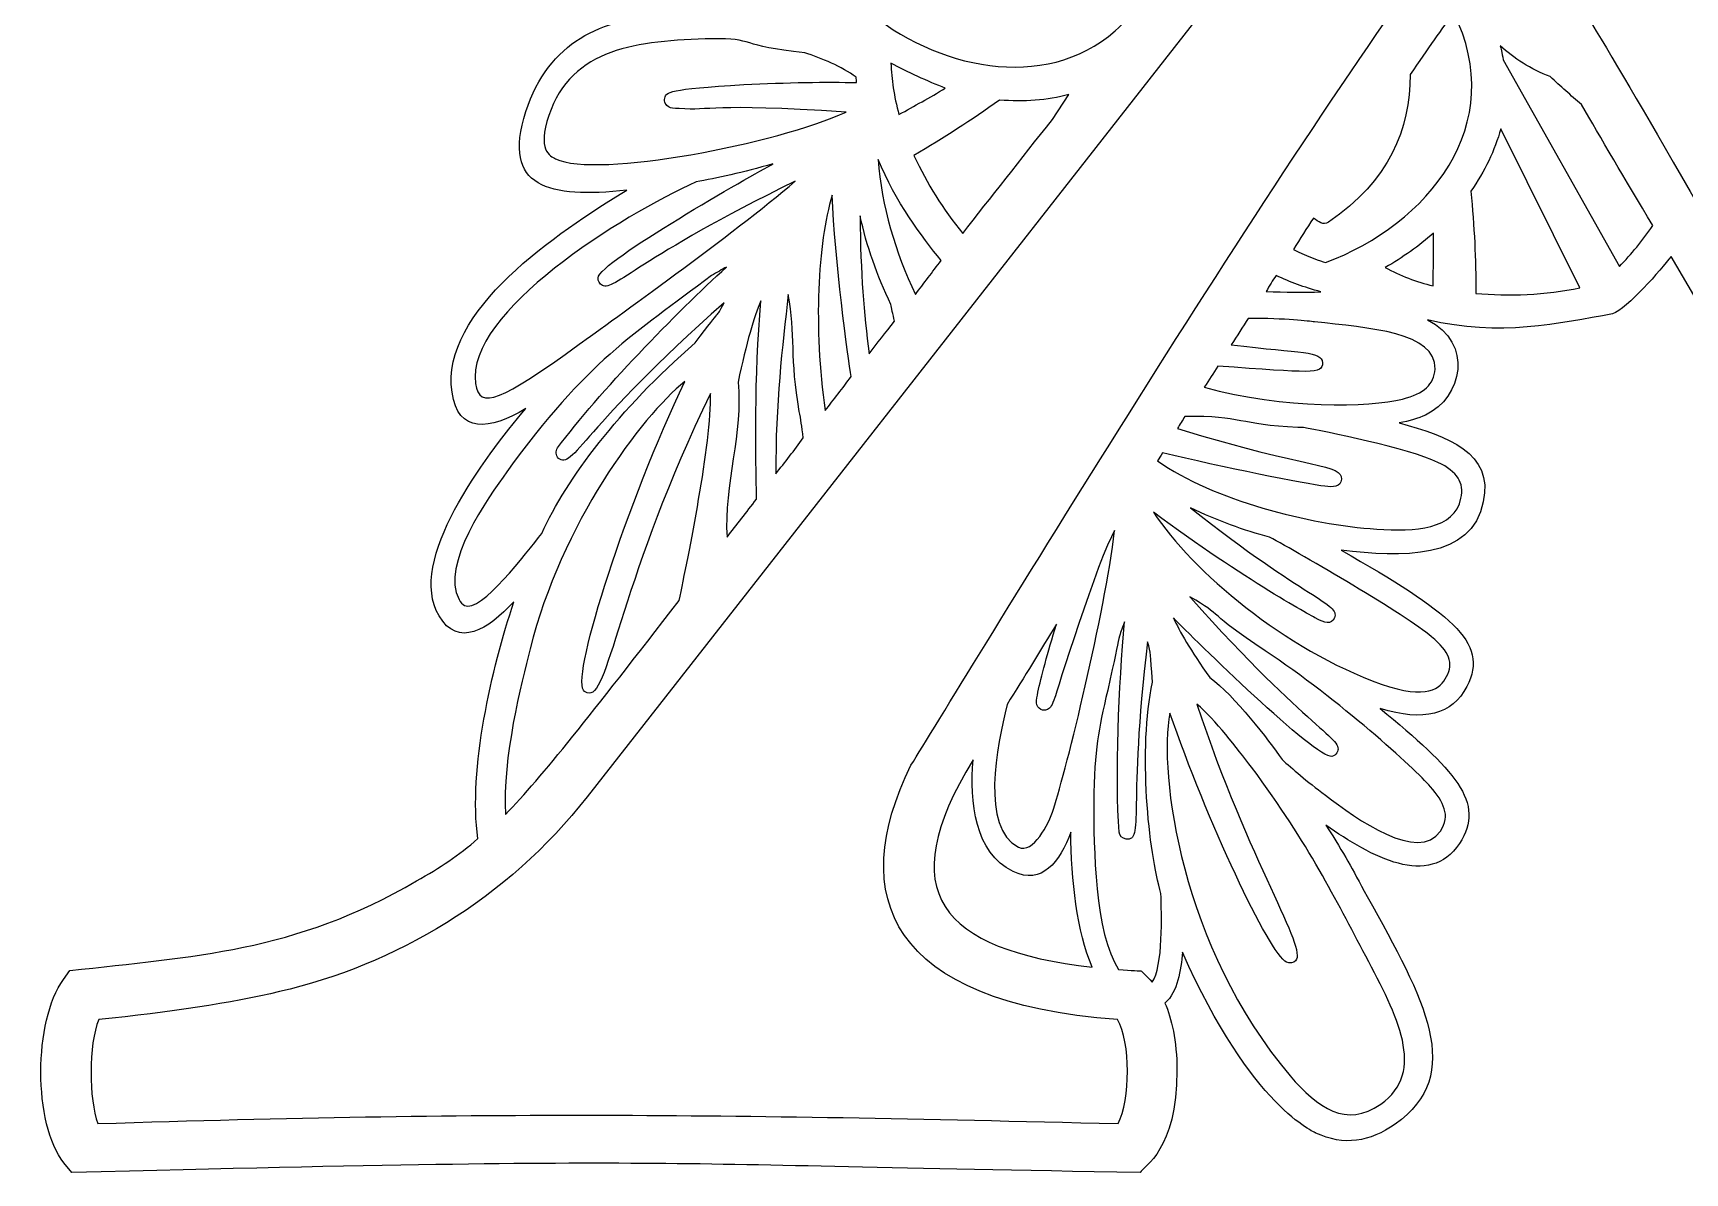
# Model space of a CAD drawing. Header units: millimetres. Extents: x -471 to 1551, y -2688 to 316.
# Drawn here: x 1423.8 to 1484.9, y -1618.3 to -1576.1 of the extents above; entities that cross this region are included whole.
import ezdxf

# ---------------------------------------------------------------- set-up
doc = ezdxf.new("R2010")
doc.units = ezdxf.units.MM
doc.header["$MEASUREMENT"] = 0
doc.layers.add('Layer 1', color=7, linetype='Continuous')

msp = doc.modelspace()

# ---------------------------------------------------------------- linework, layer by layer
at = {"layer": 'Layer 1', "color": 250}
for points, knots in [([(1541.7029, -1610.8015), (1541.2974, -1610.7462), (1536.2662, -1610.6541), (1532.3591, -1608.3873), (1532.3591, -1608.3873), (1530.0554, -1607.0604), (1527.4936, -1604.3143), (1524.7292, -1600.2414), (1524.7292, -1600.2414), (1502.7242, -1567.2156), (1496.624, -1560.0648), (1496.4213, -1557.1161), (1496.4213, -1557.1161), (1496.3844, -1556.4711), (1496.6425, -1555.2732), (1498.209, -1553.2828), (1498.209, -1553.2828), (1498.209, -1553.2828), (1520.6378, -1524.0534), (1520.6378, -1524.0534), (1520.6378, -1524.0534), (1524.0658, -1519.6856), (1527.6595, -1517.3266), (1537.077, -1516.4605), (1537.077, -1516.4605), (1537.077, -1516.4605), (1537.4272, -1516.4236), (1537.4272, -1516.4236), (1537.4272, -1516.4236), (1537.5562, -1516.184), (1538.7173, -1515.5021), (1538.7173, -1512.664), (1538.7173, -1512.664), (1538.7173, -1509.7889), (1537.5009, -1509.1808), (1537.3535, -1508.9412), (1537.3535, -1508.9412), (1514.8878, -1509.5309), (1517.5785, -1509.2176), (1500.4021, -1508.9412), (1500.4021, -1508.9412), (1500.2546, -1509.1808), (1499.0383, -1509.7705), (1499.0383, -1512.7008), (1499.0383, -1512.7008), (1499.0383, -1515.5943), (1500.2362, -1516.2393), (1500.3652, -1516.442), (1500.3652, -1516.442), (1500.6417, -1516.4973), (1506.2811, -1516.5342), (1507.7002, -1518.9484), (1507.7002, -1518.9484), (1508.29, -1519.962), (1508.1425, -1521.3811), (1507.2394, -1523.2057), (1507.2394, -1523.2057), (1502.3556, -1531.9229), (1497.2875, -1540.2531), (1490.7633, -1547.8092), (1490.7633, -1547.8092), (1489.934, -1548.7123), (1489.547, -1548.6017), (1489.0863, -1548.0304), (1489.0863, -1548.0304), (1488.2569, -1547.0351), (1474.6743, -1524.3114), (1474.6559, -1524.2746), (1474.6559, -1524.2746), (1472.4811, -1520.8098), (1472.4628, -1519.1696), (1472.8498, -1518.4139), (1472.8498, -1518.4139), (1473.7712, -1516.5525), (1480.0742, -1516.4604), (1480.2032, -1516.442), (1480.2032, -1516.442), (1480.3507, -1516.1471), (1481.2905, -1515.5021), (1481.2905, -1512.6639), (1481.2905, -1512.6639), (1481.2905, -1509.8073), (1480.3137, -1509.236), (1480.1479, -1508.9411), (1480.1479, -1508.9411), (1461.663, -1509.2913), (1454.7703, -1509.494), (1429.2637, -1508.9411), (1429.2637, -1508.9411), (1429.1163, -1509.2176), (1427.9921, -1509.7889), (1428.0473, -1512.7376), (1428.0473, -1512.7376), (1428.1026, -1515.6311), (1429.2821, -1516.2576), (1429.4111, -1516.4604), (1429.4111, -1516.4604), (1429.5954, -1516.4788), (1434.5161, -1516.571), (1437.8519, -1518.7641), (1437.8519, -1518.7641), (1438.6628, -1519.2986), (1439.4736, -1519.9805), (1440.3214, -1520.8282), (1440.3214, -1520.8282), (1439.4552, -1523.7954), (1441.4272, -1529.4348), (1444.892, -1534.0422), (1444.892, -1534.0422), (1442.8463, -1532.5126), (1439.8423, -1529.9324), (1439.0498, -1532.3283), (1439.0498, -1532.3283), (1438.1836, -1534.9453), (1442.0538, -1538.2073), (1444.9657, -1540.2162), (1444.9657, -1540.2162), (1443.8599, -1539.8844), (1442.8278, -1539.7554), (1442.2197, -1540.1977), (1442.2197, -1540.1977), (1441.8326, -1540.4742), (1441.6483, -1540.9533), (1441.6852, -1541.6168), (1441.6852, -1541.6168), (1441.7958, -1544.031), (1444.3575, -1545.3764), (1446.5691, -1546.3717), (1446.5691, -1546.3717), (1447.3615, -1546.7218), (1449.0018, -1547.3853), (1450.6236, -1547.9197), (1450.6236, -1547.9197), (1447.4352, -1548.2699), (1445.0394, -1549.0624), (1446.4585, -1552.0295), (1446.4585, -1552.0295), (1447.3062, -1553.8172), (1448.6147, -1554.6466), (1450.5499, -1554.8493), (1450.5499, -1554.8493), (1450.6236, -1555.2363), (1450.9, -1555.568), (1451.3239, -1555.8076), (1451.3239, -1555.8076), (1450.6973, -1556.342), (1450.6236, -1557.024), (1450.9185, -1557.4663), (1450.9185, -1557.4663), (1449.0755, -1559.2171), (1446.7902, -1563.2348), (1447.122, -1564.7091), (1447.122, -1564.7091), (1447.122, -1564.7091), (1447.1588, -1564.7828), (1447.1588, -1564.7828), (1447.1588, -1564.7828), (1447.2325, -1565.5016), (1448.025, -1567.9343), (1449.3704, -1569.9062), (1449.3704, -1569.9062), (1448.6701, -1570.072), (1448.0435, -1570.4591), (1447.4721, -1571.0857), (1447.4721, -1571.0857), (1447.0851, -1571.5095), (1446.4217, -1572.5232), (1446.2558, -1573.3157), (1446.2558, -1573.3157), (1446.0346, -1574.4399), (1446.7165, -1575.0481), (1447.2325, -1575.3798), (1447.2325, -1575.3798), (1444.7261, -1575.6194), (1442.8647, -1576.3934), (1441.9801, -1579.0104), (1441.9801, -1579.0104), (1441.077, -1581.867), (1442.8463, -1582.2172), (1445.7213, -1581.9223), (1445.7213, -1581.9223), (1443.1411, -1583.4704), (1438.8102, -1586.4007), (1439.2525, -1589.3863), (1439.2525, -1589.3863), (1439.4736, -1590.9343), (1440.6347, -1590.8053), (1441.98, -1589.9944), (1441.98, -1589.9944), (1440.4504, -1591.819), (1437.5569, -1595.6155), (1438.7733, -1597.6612), (1438.7733, -1597.6612), (1439.4736, -1598.8591), (1440.5793, -1598.1772), (1441.5377, -1597.1451), (1441.5377, -1597.1451), (1440.7268, -1599.5963), (1439.8422, -1603.356), (1440.2108, -1605.8992), (1440.2108, -1605.8992), (1439.492, -1606.5258), (1438.8102, -1606.9681), (1437.9439, -1607.4658), (1437.9439, -1607.4658), (1433.3918, -1610.1196), (1429.6875, -1610.2486), (1425.1169, -1610.7831), (1425.1169, -1610.7831), (1425.1169, -1610.7831), (1424.8773, -1611.1148), (1424.8773, -1611.1148), (1424.8773, -1611.1148), (1423.7715, -1612.6261), (1423.7531, -1616.4594), (1424.8958, -1617.897), (1424.8958, -1617.897), (1424.8958, -1617.897), (1425.1906, -1618.2471), (1425.1906, -1618.2471), (1425.1906, -1618.2471), (1448.7252, -1617.6574), (1445.9239, -1617.9523), (1464.7037, -1618.2471), (1464.7037, -1618.2471), (1464.8512, -1618.0075), (1466.0675, -1617.4178), (1466.0675, -1614.4875), (1466.0675, -1614.4875), (1466.0675, -1613.3449), (1465.8648, -1612.5524), (1465.6252, -1611.9811), (1465.6252, -1611.9811), (1466.1044, -1611.5756), (1466.215, -1610.7647), (1466.2702, -1610.1012), (1466.2702, -1610.1012), (1468.8319, -1615.8697), (1471.1909, -1616.7727), (1471.2093, -1616.7912), (1471.2093, -1616.7912), (1472.2414, -1617.2703), (1473.1997, -1617.123), (1474.1396, -1616.4594), (1474.1396, -1616.4594), (1476.7567, -1614.6165), (1475.227, -1611.852), (1473.1076, -1608.0371), (1473.1076, -1608.0371), (1472.4994, -1606.9313), (1472.3151, -1606.5627), (1471.5779, -1605.4017), (1471.5779, -1605.4017), (1473.255, -1606.5811), (1475.4113, -1607.7607), (1476.517, -1606.0836), (1476.517, -1606.0836), (1477.5307, -1604.5723), (1476.3143, -1603.3376), (1473.5867, -1601.0892), (1473.5867, -1601.0892), (1475.1901, -1601.5868), (1476.259, -1601.3103), (1476.7935, -1600.2782), (1476.7935, -1600.2782), (1477.6597, -1598.6012), (1476.1116, -1597.5322), (1472.1492, -1595.2285), (1472.1492, -1595.2285), (1474.3608, -1595.505), (1476.9962, -1595.5971), (1477.4017, -1593.4408), (1477.4017, -1593.4408), (1477.7887, -1591.6347), (1476.0747, -1591.0081), (1474.287, -1590.5289), (1474.287, -1590.5289), (1474.674, -1590.4553), (1474.9873, -1590.3631), (1475.2638, -1590.2341), (1475.2638, -1590.2341), (1476.6276, -1589.5891), (1477.0515, -1587.5802), (1475.3375, -1586.7141), (1475.3375, -1586.7141), (1478.0098, -1587.3591), (1480.2214, -1586.8431), (1482.1749, -1586.4929), (1482.1749, -1586.4929), (1482.7462, -1586.3086), (1483.9626, -1584.8527), (1484.3496, -1584.3735), (1484.3496, -1584.3735), (1488.7358, -1591.8559), (1494.6702, -1601.9369), (1495.3152, -1603.0243), (1495.3152, -1603.0243), (1498.0796, -1606.2679), (1498.4113, -1607.9634), (1498.2086, -1608.8111), (1498.2086, -1608.8111), (1497.7663, -1610.6357), (1491.6661, -1610.7462), (1491.6108, -1610.7647), (1491.6108, -1610.7647), (1491.6108, -1610.7647), (1491.3528, -1611.078), (1491.3528, -1611.078), (1491.3528, -1611.078), (1490.0259, -1612.6998), (1490.2471, -1616.5516), (1491.3528, -1617.9154), (1491.3528, -1617.9154), (1491.3528, -1617.9154), (1491.6293, -1618.2655), (1491.6293, -1618.2655), (1491.6293, -1618.2655), (1530.0919, -1617.5467), (1537.6481, -1618.2287), (1541.9052, -1618.2655), (1541.9052, -1618.2655), (1542.0711, -1617.9522), (1543.0479, -1617.4177), (1543.0479, -1614.4874), (1543.0479, -1614.4874), (1543.0298, -1611.6309), (1541.8319, -1611.0043), (1541.7029, -1610.8015)], [0, 0, 0, 0, 0.0120482, 0.0120482, 0.0120482, 0.0120482, 0.0240964, 0.0240964, 0.0240964, 0.0240964, 0.0361446, 0.0361446, 0.0361446, 0.0361446, 0.0481928, 0.0481928, 0.0481928, 0.0481928, 0.060241, 0.060241, 0.060241, 0.060241, 0.0722892, 0.0722892, 0.0722892, 0.0722892, 0.0843373, 0.0843373, 0.0843373, 0.0843373, 0.0963855, 0.0963855, 0.0963855, 0.0963855, 0.1084337, 0.1084337, 0.1084337, 0.1084337, 0.1204819, 0.1204819, 0.1204819, 0.1204819, 0.1325301, 0.1325301, 0.1325301, 0.1325301, 0.1445783, 0.1445783, 0.1445783, 0.1445783, 0.1566265, 0.1566265, 0.1566265, 0.1566265, 0.1686747, 0.1686747, 0.1686747, 0.1686747, 0.1807229, 0.1807229, 0.1807229, 0.1807229, 0.1927711, 0.1927711, 0.1927711, 0.1927711, 0.2048193, 0.2048193, 0.2048193, 0.2048193, 0.2168675, 0.2168675, 0.2168675, 0.2168675, 0.2289157, 0.2289157, 0.2289157, 0.2289157, 0.2409639, 0.2409639, 0.2409639, 0.2409639, 0.253012, 0.253012, 0.253012, 0.253012, 0.2650602, 0.2650602, 0.2650602, 0.2650602, 0.2771084, 0.2771084, 0.2771084, 0.2771084, 0.2891566, 0.2891566, 0.2891566, 0.2891566, 0.3012048, 0.3012048, 0.3012048, 0.3012048, 0.313253, 0.313253, 0.313253, 0.313253, 0.3253012, 0.3253012, 0.3253012, 0.3253012, 0.3373494, 0.3373494, 0.3373494, 0.3373494, 0.3493976, 0.3493976, 0.3493976, 0.3493976, 0.3614458, 0.3614458, 0.3614458, 0.3614458, 0.373494, 0.373494, 0.373494, 0.373494, 0.3855422, 0.3855422, 0.3855422, 0.3855422, 0.3975904, 0.3975904, 0.3975904, 0.3975904, 0.4096386, 0.4096386, 0.4096386, 0.4096386, 0.4216867, 0.4216867, 0.4216867, 0.4216867, 0.4337349, 0.4337349, 0.4337349, 0.4337349, 0.4457831, 0.4457831, 0.4457831, 0.4457831, 0.4578313, 0.4578313, 0.4578313, 0.4578313, 0.4698795, 0.4698795, 0.4698795, 0.4698795, 0.4819277, 0.4819277, 0.4819277, 0.4819277, 0.4939759, 0.4939759, 0.4939759, 0.4939759, 0.5060241, 0.5060241, 0.5060241, 0.5060241, 0.5180723, 0.5180723, 0.5180723, 0.5180723, 0.5301205, 0.5301205, 0.5301205, 0.5301205, 0.5421687, 0.5421687, 0.5421687, 0.5421687, 0.5542169, 0.5542169, 0.5542169, 0.5542169, 0.5662651, 0.5662651, 0.5662651, 0.5662651, 0.5783133, 0.5783133, 0.5783133, 0.5783133, 0.5903614, 0.5903614, 0.5903614, 0.5903614, 0.6024096, 0.6024096, 0.6024096, 0.6024096, 0.6144578, 0.6144578, 0.6144578, 0.6144578, 0.626506, 0.626506, 0.626506, 0.626506, 0.6385542, 0.6385542, 0.6385542, 0.6385542, 0.6506024, 0.6506024, 0.6506024, 0.6506024, 0.6626506, 0.6626506, 0.6626506, 0.6626506, 0.6746988, 0.6746988, 0.6746988, 0.6746988, 0.686747, 0.686747, 0.686747, 0.686747, 0.6987952, 0.6987952, 0.6987952, 0.6987952, 0.7108434, 0.7108434, 0.7108434, 0.7108434, 0.7228916, 0.7228916, 0.7228916, 0.7228916, 0.7349398, 0.7349398, 0.7349398, 0.7349398, 0.746988, 0.746988, 0.746988, 0.746988, 0.7590361, 0.7590361, 0.7590361, 0.7590361, 0.7710843, 0.7710843, 0.7710843, 0.7710843, 0.7831325, 0.7831325, 0.7831325, 0.7831325, 0.7951807, 0.7951807, 0.7951807, 0.7951807, 0.8072289, 0.8072289, 0.8072289, 0.8072289, 0.8192771, 0.8192771, 0.8192771, 0.8192771, 0.8313253, 0.8313253, 0.8313253, 0.8313253, 0.8433735, 0.8433735, 0.8433735, 0.8433735, 0.8554217, 0.8554217, 0.8554217, 0.8554217, 0.8674699, 0.8674699, 0.8674699, 0.8674699, 0.8795181, 0.8795181, 0.8795181, 0.8795181, 0.8915663, 0.8915663, 0.8915663, 0.8915663, 0.9036145, 0.9036145, 0.9036145, 0.9036145, 0.9156627, 0.9156627, 0.9156627, 0.9156627, 0.9277108, 0.9277108, 0.9277108, 0.9277108, 0.939759, 0.939759, 0.939759, 0.939759, 0.9518072, 0.9518072, 0.9518072, 0.9518072, 0.9638554, 0.9638554, 0.9638554, 0.9638554, 0.9759036, 0.9759036, 0.9759036, 0.9759036, 1, 1, 1, 1]), ([(1540.9288, -1616.4226), (1526.1114, -1615.9618), (1507.4975, -1616.0724), (1492.5695, -1616.4226), (1492.5695, -1616.4226), (1492.2377, -1615.5748), (1492.1272, -1613.5291), (1492.5695, -1612.5892), (1492.5695, -1612.5892), (1497.1401, -1612.2944), (1499.499, -1611.2439), (1499.9782, -1609.2904), (1499.9782, -1609.2904), (1500.439, -1607.4474), (1499.3701, -1605.0331), (1496.7531, -1601.9369), (1496.7531, -1601.9369), (1481.3459, -1576.0802), (1480.535, -1573.113), (1478.3234, -1572.2837), (1478.3234, -1572.2837), (1477.5125, -1571.9888), (1476.2777, -1572.0257), (1475.0245, -1573.9239), (1475.0245, -1573.9239), (1468.6847, -1582.6964), (1458.0324, -1600.2967), (1456.2263, -1603.1901), (1456.2263, -1603.1901), (1453.8489, -1608.0371), (1455.4154, -1611.981), (1463.8746, -1612.5892), (1463.8746, -1612.5892), (1464.3538, -1613.4186), (1464.3538, -1615.5749), (1463.8931, -1616.441), (1463.8931, -1616.441), (1448.9467, -1616.0724), (1440.6165, -1615.9803), (1426.1492, -1616.441), (1426.1492, -1616.441), (1425.8175, -1615.5564), (1425.7991, -1613.5107), (1426.1861, -1612.5892), (1426.1861, -1612.5892), (1428.8215, -1612.3312), (1431.0699, -1611.9811), (1432.876, -1611.5572), (1432.876, -1611.5572), (1437.078, -1610.5988), (1441.3352, -1608.1292), (1444.2471, -1604.3512), (1444.2471, -1604.3512), (1444.2471, -1604.3512), (1471.5414, -1569.5192), (1471.5414, -1569.5192), (1471.5414, -1569.5192), (1473.071, -1567.492), (1473.7345, -1566.0176), (1473.6239, -1564.8749), (1473.6239, -1564.8749), (1473.3659, -1562.0552), (1468.9243, -1557.54), (1446.9378, -1525.9885), (1446.9378, -1525.9885), (1441.2983, -1518.1743), (1438.0179, -1515.2808), (1430.2959, -1514.7095), (1430.2959, -1514.7095), (1429.7982, -1513.8618), (1429.7799, -1511.7424), (1430.1484, -1510.8762), (1430.1484, -1510.8762), (1441.3352, -1511.2264), (1459.5436, -1511.337), (1479.1896, -1510.8762), (1479.1896, -1510.8762), (1479.5397, -1511.7608), (1479.5397, -1513.7881), (1479.1527, -1514.7095), (1479.1527, -1514.7095), (1471.1358, -1515.2071), (1468.3898, -1517.861), (1473.0894, -1525.325), (1473.0894, -1525.325), (1486.2298, -1547.0167), (1486.6536, -1547.9934), (1487.7041, -1549.2467), (1487.7041, -1549.2467), (1488.3122, -1549.9838), (1489.031, -1550.3525), (1489.8235, -1550.3525), (1489.8235, -1550.3525), (1491.0951, -1550.3525), (1491.906, -1549.2835), (1492.1825, -1549.0624), (1492.1825, -1549.0624), (1500.4205, -1539.5158), (1505.7836, -1529.4532), (1508.9166, -1524.0903), (1508.9166, -1524.0903), (1511.294, -1519.2433), (1509.7275, -1515.3178), (1501.2683, -1514.6911), (1501.2683, -1514.6911), (1500.7892, -1513.8618), (1500.7892, -1511.6871), (1501.2499, -1510.8394), (1501.2499, -1510.8394), (1516.3253, -1511.208), (1522.4439, -1511.3001), (1536.561, -1510.8394), (1536.561, -1510.8394), (1537.0033, -1511.6687), (1537.0218, -1513.7881), (1536.5057, -1514.6911), (1536.5057, -1514.6911), (1526.8486, -1515.6495), (1522.8862, -1518.2112), (1519.1819, -1522.9476), (1519.1819, -1522.9476), (1519.1819, -1522.9476), (1496.7531, -1552.1585), (1496.7531, -1552.1585), (1496.7531, -1552.1585), (1495.1865, -1554.1489), (1494.4678, -1555.8076), (1494.5784, -1557.2451), (1494.5784, -1557.2451), (1494.818, -1560.7836), (1499.2595, -1565.4647), (1523.1995, -1601.2735), (1523.1995, -1601.2735), (1528.323, -1608.8112), (1532.1932, -1611.8705), (1540.8183, -1612.5709), (1540.8183, -1612.5709), (1541.3158, -1613.4554), (1541.2421, -1615.5933), (1540.9288, -1616.4226)], [0, 0, 0, 0, 0.0277778, 0.0277778, 0.0277778, 0.0277778, 0.0555556, 0.0555556, 0.0555556, 0.0555556, 0.0833333, 0.0833333, 0.0833333, 0.0833333, 0.1111111, 0.1111111, 0.1111111, 0.1111111, 0.1388889, 0.1388889, 0.1388889, 0.1388889, 0.1666667, 0.1666667, 0.1666667, 0.1666667, 0.1944444, 0.1944444, 0.1944444, 0.1944444, 0.2222222, 0.2222222, 0.2222222, 0.2222222, 0.25, 0.25, 0.25, 0.25, 0.2777778, 0.2777778, 0.2777778, 0.2777778, 0.3055556, 0.3055556, 0.3055556, 0.3055556, 0.3333333, 0.3333333, 0.3333333, 0.3333333, 0.3611111, 0.3611111, 0.3611111, 0.3611111, 0.3888889, 0.3888889, 0.3888889, 0.3888889, 0.4166667, 0.4166667, 0.4166667, 0.4166667, 0.4444444, 0.4444444, 0.4444444, 0.4444444, 0.4722222, 0.4722222, 0.4722222, 0.4722222, 0.5, 0.5, 0.5, 0.5, 0.5277778, 0.5277778, 0.5277778, 0.5277778, 0.5555556, 0.5555556, 0.5555556, 0.5555556, 0.5833333, 0.5833333, 0.5833333, 0.5833333, 0.6111111, 0.6111111, 0.6111111, 0.6111111, 0.6388889, 0.6388889, 0.6388889, 0.6388889, 0.6666667, 0.6666667, 0.6666667, 0.6666667, 0.6944444, 0.6944444, 0.6944444, 0.6944444, 0.7222222, 0.7222222, 0.7222222, 0.7222222, 0.75, 0.75, 0.75, 0.75, 0.7777778, 0.7777778, 0.7777778, 0.7777778, 0.8055556, 0.8055556, 0.8055556, 0.8055556, 0.8333333, 0.8333333, 0.8333333, 0.8333333, 0.8611111, 0.8611111, 0.8611111, 0.8611111, 0.8888889, 0.8888889, 0.8888889, 0.8888889, 0.9166667, 0.9166667, 0.9166667, 0.9166667, 0.9444444, 0.9444444, 0.9444444, 0.9444444, 1, 1, 1, 1]), ([(1465.4227, -1566.3493), (1465.4412, -1566.4415), (1465.4596, -1566.5336), (1465.478, -1566.6258), (1465.478, -1566.6258), (1461.5894, -1567.5104), (1455.8762, -1568.3029), (1455.7287, -1574.3478), (1455.7287, -1574.3478), (1455.7287, -1574.4584), (1455.784, -1574.5505), (1455.8762, -1574.6058), (1455.8762, -1574.6058), (1456.6318, -1574.9191), (1457.5717, -1575.5272), (1459.5437, -1575.3245), (1459.5437, -1575.3245), (1462.9716, -1574.9559), (1465.0357, -1572.1178), (1467.2473, -1569.5192), (1467.2473, -1569.5192), (1467.321, -1569.5929), (1467.3947, -1569.6482), (1467.4684, -1569.7035), (1467.4684, -1569.7035), (1466.1046, -1572.3758), (1465.2753, -1574.7164), (1463.7825, -1576.0249), (1463.7825, -1576.0249), (1461.1655, -1578.3286), (1457.111, -1577.4071), (1454.5493, -1575.2324), (1454.5493, -1575.2324), (1454.5493, -1575.0297), (1453.4066, -1570.238), (1456.5765, -1567.5288), (1456.5765, -1567.5288), (1458.7696, -1565.6675), (1461.6815, -1566.3125), (1465.4227, -1566.3493)], [0, 0, 0, 0, 0.0909091, 0.0909091, 0.0909091, 0.0909091, 0.1818182, 0.1818182, 0.1818182, 0.1818182, 0.2727273, 0.2727273, 0.2727273, 0.2727273, 0.3636364, 0.3636364, 0.3636364, 0.3636364, 0.4545455, 0.4545455, 0.4545455, 0.4545455, 0.5454545, 0.5454545, 0.5454545, 0.5454545, 0.6363636, 0.6363636, 0.6363636, 0.6363636, 0.7272727, 0.7272727, 0.7272727, 0.7272727, 0.8181818, 0.8181818, 0.8181818, 0.8181818, 1, 1, 1, 1]), ([(1471.1174, -1582.9544), (1471.3201, -1583.0834), (1471.4676, -1583.2309), (1471.6704, -1583.1019), (1471.6704, -1583.1019), (1473.9372, -1581.5538), (1474.6928, -1579.6556), (1474.6928, -1577.6467), (1474.6928, -1577.6467), (1475.3563, -1576.6699), (1475.8723, -1575.9512), (1476.2962, -1575.343), (1476.2962, -1575.343), (1478.3788, -1579.4896), (1475.3563, -1583.194), (1471.5598, -1584.5947), (1471.5598, -1584.5947), (1471.3755, -1584.5394), (1470.9332, -1584.392), (1470.3803, -1584.1155), (1470.3803, -1584.1155), (1470.6199, -1583.7101), (1470.8779, -1583.323), (1471.1174, -1582.9544)], [0, 0, 0, 0, 0.1428571, 0.1428571, 0.1428571, 0.1428571, 0.2857143, 0.2857143, 0.2857143, 0.2857143, 0.4285714, 0.4285714, 0.4285714, 0.4285714, 0.5714286, 0.5714286, 0.5714286, 0.5714286, 0.7142857, 0.7142857, 0.7142857, 0.7142857, 1, 1, 1, 1]), ([(1443.086, -1580.7613), (1442.8649, -1580.6507), (1442.4041, -1580.4296), (1442.828, -1579.1579), (1442.828, -1579.1579), (1443.6942, -1576.6515), (1446.0717, -1576.3935), (1448.8729, -1576.3198), (1448.8729, -1576.3198), (1450.4395, -1576.2829), (1449.8865, -1576.5962), (1452.3009, -1576.8358), (1452.3009, -1576.8358), (1452.9275, -1577.0385), (1453.6646, -1577.3518), (1454.1991, -1577.7389), (1454.1991, -1577.7389), (1454.1991, -1577.8126), (1454.2176, -1577.8679), (1454.2176, -1577.9416), (1454.2176, -1577.9416), (1453.1486, -1577.9047), (1451.619, -1577.9416), (1450.0525, -1578.0153), (1450.0525, -1578.0153), (1447.2143, -1578.1811), (1447.1774, -1578.2917), (1447.1221, -1578.5129), (1447.1221, -1578.5129), (1447.0853, -1578.6419), (1447.159, -1578.7893), (1447.288, -1578.8446), (1447.288, -1578.8446), (1447.3433, -1578.8815), (1447.4354, -1578.8999), (1447.6566, -1578.8999), (1447.6566, -1578.8999), (1448.873, -1578.9921), (1448.6702, -1578.6972), (1453.8305, -1579.0289), (1453.8305, -1579.0289), (1451.3241, -1580.19), (1444.5973, -1581.4985), (1443.086, -1580.7613)], [0, 0, 0, 0, 0.0833333, 0.0833333, 0.0833333, 0.0833333, 0.1666667, 0.1666667, 0.1666667, 0.1666667, 0.25, 0.25, 0.25, 0.25, 0.3333333, 0.3333333, 0.3333333, 0.3333333, 0.4166667, 0.4166667, 0.4166667, 0.4166667, 0.5, 0.5, 0.5, 0.5, 0.5833333, 0.5833333, 0.5833333, 0.5833333, 0.6666667, 0.6666667, 0.6666667, 0.6666667, 0.75, 0.75, 0.75, 0.75, 0.8333333, 0.8333333, 0.8333333, 0.8333333, 1, 1, 1, 1]), ([(1482.4332, -1584.7421), (1482.4332, -1584.7421), (1478.1391, -1577.0939), (1478.1391, -1577.0939), (1478.1391, -1577.0939), (1478.0838, -1576.8174), (1478.0469, -1576.67), (1478.0285, -1576.5778), (1478.0285, -1576.5778), (1478.5261, -1577.0386), (1479.1711, -1577.444), (1479.8714, -1577.7205), (1479.8714, -1577.7205), (1480.2584, -1578.0706), (1480.6455, -1578.4208), (1481.0325, -1578.7526), (1481.0325, -1578.7526), (1481.7328, -1579.9505), (1482.6359, -1581.4986), (1483.6679, -1583.231), (1483.6679, -1583.231), (1483.2994, -1583.7837), (1482.8756, -1584.2814), (1482.4332, -1584.7421)], [0, 0, 0, 0, 0.1428571, 0.1428571, 0.1428571, 0.1428571, 0.2857143, 0.2857143, 0.2857143, 0.2857143, 0.4285714, 0.4285714, 0.4285714, 0.4285714, 0.5714286, 0.5714286, 0.5714286, 0.5714286, 0.7142857, 0.7142857, 0.7142857, 0.7142857, 1, 1, 1, 1]), ([(1455.784, -1579.1211), (1455.5997, -1578.4392), (1455.5076, -1577.8126), (1455.4892, -1577.2229), (1455.4892, -1577.2229), (1456.0789, -1577.5362), (1456.8714, -1577.9048), (1457.498, -1578.1443), (1457.498, -1578.1443), (1456.9267, -1578.4945), (1456.3553, -1578.8078), (1455.784, -1579.1211)], [0, 0, 0, 0, 0.25, 0.25, 0.25, 0.25, 0.5, 0.5, 0.5, 0.5, 1, 1, 1, 1]), ([(1458.143, -1583.5257), (1457.4059, -1582.6043), (1456.8346, -1581.7012), (1456.337, -1580.6323), (1456.337, -1580.6323), (1457.4612, -1579.9688), (1458.4564, -1579.3422), (1459.5068, -1578.5866), (1459.5068, -1578.5866), (1460.3914, -1578.6603), (1461.2761, -1578.605), (1462.0685, -1578.3839), (1462.0685, -1578.3839), (1462.0685, -1578.3839), (1461.4604, -1579.3053), (1461.4604, -1579.3053), (1461.4604, -1579.3053), (1460.2808, -1580.7982), (1459.1751, -1582.1988), (1458.143, -1583.5257)], [0, 0, 0, 0, 0.1666667, 0.1666667, 0.1666667, 0.1666667, 0.3333333, 0.3333333, 0.3333333, 0.3333333, 0.5, 0.5, 0.5, 0.5, 0.6666667, 0.6666667, 0.6666667, 0.6666667, 1, 1, 1, 1]), ([(1477.1255, -1585.7373), (1477.1255, -1584.4657), (1477.0702, -1583.2677), (1476.9412, -1581.9592), (1476.9412, -1581.9592), (1477.4572, -1581.222), (1477.8259, -1580.448), (1478.047, -1579.6555), (1478.047, -1579.6555), (1478.047, -1579.6555), (1480.9773, -1585.5345), (1480.9773, -1585.5345), (1480.9773, -1585.5345), (1479.7056, -1585.7926), (1478.3234, -1585.8479), (1477.1255, -1585.7373)], [0, 0, 0, 0, 0.2, 0.2, 0.2, 0.2, 0.4, 0.4, 0.4, 0.4, 0.6, 0.6, 0.6, 0.6, 1, 1, 1, 1]), ([(1456.3922, -1585.7741), (1455.655, -1584.2261), (1455.139, -1582.5121), (1455.01, -1580.7797), (1455.01, -1580.7797), (1455.6734, -1582.3463), (1456.6133, -1583.6363), (1457.3505, -1584.5209), (1457.3505, -1584.5209), (1457.0188, -1584.9448), (1456.7055, -1585.3687), (1456.3922, -1585.7741)], [0, 0, 0, 0, 0.25, 0.25, 0.25, 0.25, 0.5, 0.5, 0.5, 0.5, 1, 1, 1, 1]), ([(1440.1189, -1589.0731), (1439.7502, -1586.4192), (1445.5556, -1582.8439), (1448.2831, -1581.6091), (1448.2831, -1581.6091), (1449.0203, -1581.4801), (1450.0339, -1581.259), (1451.1213, -1580.9456), (1451.1213, -1580.9456), (1450.421, -1581.3326), (1444.6893, -1584.5578), (1444.6525, -1585.1661), (1444.6525, -1585.1661), (1444.6525, -1585.2767), (1444.7078, -1585.3872), (1444.8183, -1585.4425), (1444.8183, -1585.4425), (1445.2607, -1585.6637), (1446.1453, -1584.4104), (1451.9506, -1581.5907), (1451.9506, -1581.5907), (1449.6285, -1583.5627), (1445.1501, -1586.751), (1443.9522, -1587.6172), (1443.9522, -1587.6172), (1441.0588, -1589.7181), (1440.2663, -1590.0682), (1440.1189, -1589.0731)], [0, 0, 0, 0, 0.125, 0.125, 0.125, 0.125, 0.25, 0.25, 0.25, 0.25, 0.375, 0.375, 0.375, 0.375, 0.5, 0.5, 0.5, 0.5, 0.625, 0.625, 0.625, 0.625, 0.75, 0.75, 0.75, 0.75, 1, 1, 1, 1]), ([(1453.0565, -1590.0682), (1452.6142, -1586.9905), (1452.78, -1583.8759), (1453.3145, -1582.1067), (1453.3145, -1582.1067), (1453.4066, -1584.4472), (1453.9042, -1588.1515), (1454.0148, -1588.815), (1454.0148, -1588.815), (1453.7015, -1589.2389), (1453.3698, -1589.6628), (1453.0565, -1590.0682)], [0, 0, 0, 0, 0.25, 0.25, 0.25, 0.25, 0.5, 0.5, 0.5, 0.5, 1, 1, 1, 1]), ([(1454.6783, -1587.9673), (1454.4939, -1586.4561), (1454.3649, -1585.0738), (1454.3465, -1582.8623), (1454.3465, -1582.8623), (1454.5861, -1583.9681), (1454.9731, -1585.0923), (1455.4891, -1586.1428), (1455.4891, -1586.1428), (1455.5076, -1586.2718), (1455.5628, -1586.4929), (1455.6181, -1586.7694), (1455.6181, -1586.7694), (1455.2864, -1587.1932), (1454.9731, -1587.5802), (1454.6783, -1587.9673)], [0, 0, 0, 0, 0.2, 0.2, 0.2, 0.2, 0.4, 0.4, 0.4, 0.4, 0.6, 0.6, 0.6, 0.6, 1, 1, 1, 1]), ([(1475.5405, -1585.4608), (1474.9324, -1585.3134), (1474.3242, -1585.0738), (1473.7713, -1584.7789), (1473.7713, -1584.7789), (1474.4163, -1584.4103), (1475.0245, -1583.9864), (1475.559, -1583.5073), (1475.559, -1583.5073), (1475.559, -1584.1524), (1475.559, -1584.8158), (1475.5405, -1585.4608)], [0, 0, 0, 0, 0.25, 0.25, 0.25, 0.25, 0.5, 0.5, 0.5, 0.5, 1, 1, 1, 1]), ([(1439.7134, -1597.2742), (1439.6397, -1597.2374), (1439.5659, -1597.1636), (1439.5107, -1597.0531), (1439.5107, -1597.0531), (1438.8104, -1595.7998), (1440.598, -1593.275), (1441.2799, -1592.3351), (1441.2799, -1592.3351), (1444.2471, -1588.2253), (1445.9795, -1587.2485), (1448.8545, -1585.0738), (1448.8545, -1585.0738), (1449.0572, -1584.9632), (1449.2415, -1584.8527), (1449.4074, -1584.7605), (1449.4074, -1584.7605), (1447.5645, -1586.4376), (1444.671, -1589.4048), (1443.1598, -1591.4505), (1443.1598, -1591.4505), (1443.0676, -1591.5611), (1443.0861, -1591.7269), (1443.1966, -1591.8375), (1443.1966, -1591.8375), (1443.7126, -1592.2798), (1444.0813, -1590.6949), (1449.3153, -1586.0875), (1449.3153, -1586.0875), (1448.9467, -1586.7694), (1449.3337, -1586.1059), (1448.2464, -1587.5618), (1448.2464, -1587.5618), (1445.3898, -1590.0682), (1443.5284, -1592.5379), (1442.57, -1594.6204), (1442.57, -1594.6204), (1442.0171, -1595.3023), (1440.3216, -1597.5875), (1439.7134, -1597.2742)], [0, 0, 0, 0, 0.0909091, 0.0909091, 0.0909091, 0.0909091, 0.1818182, 0.1818182, 0.1818182, 0.1818182, 0.2727273, 0.2727273, 0.2727273, 0.2727273, 0.3636364, 0.3636364, 0.3636364, 0.3636364, 0.4545455, 0.4545455, 0.4545455, 0.4545455, 0.5454545, 0.5454545, 0.5454545, 0.5454545, 0.6363636, 0.6363636, 0.6363636, 0.6363636, 0.7272727, 0.7272727, 0.7272727, 0.7272727, 0.8181818, 0.8181818, 0.8181818, 0.8181818, 1, 1, 1, 1]), ([(1469.7353, -1585.0738), (1470.2697, -1585.3318), (1470.7489, -1585.4977), (1471.394, -1585.682), (1471.394, -1585.682), (1470.7674, -1585.7004), (1470.067, -1585.7004), (1469.3667, -1585.6635), (1469.3667, -1585.6635), (1469.4957, -1585.4608), (1469.6063, -1585.2581), (1469.7353, -1585.0738)], [0, 0, 0, 0, 0.25, 0.25, 0.25, 0.25, 0.5, 0.5, 0.5, 0.5, 1, 1, 1, 1]), ([(1449.4258, -1594.7494), (1449.2968, -1592.8327), (1450.034, -1590.8423), (1449.8313, -1589.0178), (1449.8313, -1589.0178), (1450.1446, -1587.525), (1450.4211, -1586.6219), (1450.6791, -1586.0138), (1450.6791, -1586.0138), (1450.4211, -1588.8519), (1450.4948, -1591.7638), (1450.5132, -1593.3487), (1450.5132, -1593.3487), (1450.1445, -1593.8279), (1449.776, -1594.307), (1449.4258, -1594.7494)], [0, 0, 0, 0, 0.2, 0.2, 0.2, 0.2, 0.4, 0.4, 0.4, 0.4, 0.6, 0.6, 0.6, 0.6, 1, 1, 1, 1]), ([(1451.2319, -1592.4088), (1451.2135, -1589.8286), (1451.4715, -1587.6908), (1451.6927, -1585.7741), (1451.6927, -1585.7741), (1451.9692, -1587.2669), (1451.748, -1588.1332), (1452.0982, -1590.1051), (1452.0982, -1590.1051), (1452.1535, -1590.3816), (1452.1903, -1590.6396), (1452.2456, -1591.0819), (1452.2456, -1591.0819), (1451.9138, -1591.5426), (1451.5636, -1591.985), (1451.2319, -1592.4088)], [0, 0, 0, 0, 0.2, 0.2, 0.2, 0.2, 0.4, 0.4, 0.4, 0.4, 0.6, 0.6, 0.6, 0.6, 1, 1, 1, 1]), ([(1475.6143, -1588.5386), (1475.5775, -1589.1099), (1475.2088, -1589.4417), (1474.4164, -1589.6444), (1474.4164, -1589.6444), (1473.2, -1589.9392), (1470.0301, -1590.0314), (1467.0814, -1589.2021), (1467.0814, -1589.2021), (1467.2473, -1588.9441), (1467.4132, -1588.6861), (1467.579, -1588.428), (1467.579, -1588.428), (1471.0254, -1588.6676), (1471.4677, -1588.7413), (1471.4493, -1588.299), (1471.4493, -1588.299), (1471.4308, -1587.8567), (1470.7121, -1587.9672), (1468.0766, -1587.6355), (1468.0766, -1587.6355), (1468.2978, -1587.3038), (1468.5005, -1586.9721), (1468.7033, -1586.6588), (1468.7033, -1586.6588), (1470.1039, -1586.6588), (1470.9517, -1586.7694), (1471.1544, -1586.7878), (1471.1544, -1586.7878), (1473.1631, -1587.0089), (1475.688, -1587.1748), (1475.6143, -1588.5386)], [0, 0, 0, 0, 0.1111111, 0.1111111, 0.1111111, 0.1111111, 0.2222222, 0.2222222, 0.2222222, 0.2222222, 0.3333333, 0.3333333, 0.3333333, 0.3333333, 0.4444444, 0.4444444, 0.4444444, 0.4444444, 0.5555556, 0.5555556, 0.5555556, 0.5555556, 0.6666667, 0.6666667, 0.6666667, 0.6666667, 0.7777778, 0.7777778, 0.7777778, 0.7777778, 1, 1, 1, 1]), ([(1442.1461, -1598.8776), (1443.2887, -1594.2702), (1446.2559, -1590.2894), (1447.8593, -1588.9993), (1447.8593, -1588.9993), (1445.7583, -1593.404), (1443.6758, -1599.7806), (1444.1181, -1600.4072), (1444.1181, -1600.4072), (1444.155, -1600.4809), (1444.2287, -1600.5179), (1444.3208, -1600.5179), (1444.3208, -1600.5179), (1445.058, -1600.5915), (1445.5556, -1596.0763), (1448.8176, -1589.4416), (1448.8176, -1589.4416), (1448.8545, -1591.2662), (1447.9883, -1595.4865), (1447.6565, -1597.0899), (1447.6565, -1597.0899), (1444.3576, -1601.3472), (1442.6068, -1603.5956), (1441.2246, -1605.0147), (1441.2246, -1605.0147), (1441.1141, -1602.9137), (1441.8144, -1600.1492), (1442.1461, -1598.8776)], [0, 0, 0, 0, 0.125, 0.125, 0.125, 0.125, 0.25, 0.25, 0.25, 0.25, 0.375, 0.375, 0.375, 0.375, 0.5, 0.5, 0.5, 0.5, 0.625, 0.625, 0.625, 0.625, 0.75, 0.75, 0.75, 0.75, 1, 1, 1, 1]), ([(1475.7249, -1591.985), (1476.4436, -1592.3351), (1476.7016, -1592.7406), (1476.5726, -1593.3119), (1476.5726, -1593.3119), (1476.3515, -1594.473), (1474.8771, -1594.5467), (1473.458, -1594.4545), (1473.458, -1594.4545), (1470.97, -1594.2887), (1467.4131, -1593.3856), (1465.3489, -1591.9296), (1465.3489, -1591.9296), (1465.4042, -1591.8375), (1465.4779, -1591.7453), (1465.5333, -1591.6348), (1465.5333, -1591.6348), (1467.6895, -1592.1508), (1470.8778, -1592.7959), (1471.5413, -1592.8696), (1471.5413, -1592.8696), (1471.8361, -1592.9064), (1472.1311, -1592.9064), (1472.1495, -1592.6116), (1472.1495, -1592.6116), (1472.1863, -1592.0403), (1471.0621, -1592.2614), (1466.0861, -1590.7317), (1466.0861, -1590.7317), (1466.1783, -1590.5843), (1466.2704, -1590.4369), (1466.3626, -1590.2894), (1466.3626, -1590.2894), (1468.5004, -1590.2526), (1468.3345, -1590.6027), (1470.5461, -1590.6949), (1470.5461, -1590.6949), (1470.5645, -1590.6949), (1470.7672, -1590.6949), (1470.7488, -1590.6949), (1470.7488, -1590.6949), (1471.5045, -1590.8423), (1474.6559, -1591.4689), (1475.7249, -1591.985)], [0, 0, 0, 0, 0.0833333, 0.0833333, 0.0833333, 0.0833333, 0.1666667, 0.1666667, 0.1666667, 0.1666667, 0.25, 0.25, 0.25, 0.25, 0.3333333, 0.3333333, 0.3333333, 0.3333333, 0.4166667, 0.4166667, 0.4166667, 0.4166667, 0.5, 0.5, 0.5, 0.5, 0.5833333, 0.5833333, 0.5833333, 0.5833333, 0.6666667, 0.6666667, 0.6666667, 0.6666667, 0.75, 0.75, 0.75, 0.75, 0.8333333, 0.8333333, 0.8333333, 0.8333333, 1, 1, 1, 1]), ([(1475.4853, -1598.4353), (1476.1488, -1598.9882), (1476.3146, -1599.4121), (1476.0382, -1599.9097), (1476.0382, -1599.9097), (1475.8171, -1600.352), (1475.3379, -1600.7759), (1473.624, -1600.1862), (1473.624, -1600.1862), (1470.067, -1598.9145), (1466.6392, -1596.0211), (1465.2016, -1593.828), (1465.2016, -1593.828), (1468.5558, -1596.3344), (1471.2097, -1597.7534), (1471.2465, -1597.7719), (1471.2465, -1597.7719), (1471.5045, -1597.9009), (1471.781, -1598.0115), (1471.8915, -1597.7351), (1471.8915, -1597.7351), (1472.1127, -1597.2006), (1470.8963, -1597.0901), (1466.5653, -1593.6621), (1466.5653, -1593.6621), (1467.5606, -1594.1413), (1468.5557, -1594.5099), (1469.4957, -1594.7494), (1469.4957, -1594.7494), (1470.6567, -1595.376), (1474.5638, -1597.6428), (1475.4853, -1598.4353)], [0, 0, 0, 0, 0.1111111, 0.1111111, 0.1111111, 0.1111111, 0.2222222, 0.2222222, 0.2222222, 0.2222222, 0.3333333, 0.3333333, 0.3333333, 0.3333333, 0.4444444, 0.4444444, 0.4444444, 0.4444444, 0.5555556, 0.5555556, 0.5555556, 0.5555556, 0.6666667, 0.6666667, 0.6666667, 0.6666667, 0.7777778, 0.7777778, 0.7777778, 0.7777778, 1, 1, 1, 1]), ([(1461.0365, -1601.126), (1461.1101, -1601.1629), (1461.1839, -1601.1629), (1461.2761, -1601.126), (1461.2761, -1601.126), (1461.4051, -1601.0707), (1461.4419, -1600.9786), (1461.5525, -1600.6837), (1461.5525, -1600.6837), (1461.5525, -1600.6652), (1463.1743, -1595.4681), (1463.7641, -1594.5098), (1463.7641, -1594.5098), (1463.3955, -1597.606), (1461.9948, -1603.2823), (1461.4972, -1604.812), (1461.4972, -1604.812), (1461.3314, -1605.3649), (1460.7416, -1606.489), (1460.2071, -1606.2126), (1460.2071, -1606.2126), (1458.788, -1605.5123), (1459.4147, -1602.4714), (1459.7833, -1600.9417), (1459.7833, -1600.9417), (1460.4283, -1599.9096), (1461.0365, -1598.9145), (1461.6078, -1597.9745), (1461.6078, -1597.9745), (1461.2945, -1599.025), (1461.0365, -1599.9465), (1460.9259, -1600.4809), (1460.9259, -1600.4809), (1460.8706, -1600.7943), (1460.8153, -1601.0155), (1461.0365, -1601.126)], [0, 0, 0, 0, 0.1, 0.1, 0.1, 0.1, 0.2, 0.2, 0.2, 0.2, 0.3, 0.3, 0.3, 0.3, 0.4, 0.4, 0.4, 0.4, 0.5, 0.5, 0.5, 0.5, 0.6, 0.6, 0.6, 0.6, 0.7, 0.7, 0.7, 0.7, 0.8, 0.8, 0.8, 0.8, 1, 1, 1, 1]), ([(1475.4484, -1603.9826), (1475.9275, -1604.554), (1476.204, -1605.0331), (1475.817, -1605.6229), (1475.817, -1605.6229), (1475.0061, -1606.8208), (1472.7208, -1605.1806), (1471.5598, -1604.296), (1471.5598, -1604.296), (1470.8594, -1603.7615), (1470.325, -1603.3192), (1469.9564, -1602.969), (1469.9564, -1602.969), (1469.4587, -1602.2687), (1468.2056, -1600.61), (1467.284, -1599.9465), (1467.284, -1599.9465), (1466.5653, -1598.9329), (1466.1598, -1598.2326), (1465.9386, -1597.735), (1465.9386, -1597.735), (1466.6574, -1598.4906), (1471.2279, -1602.969), (1471.7993, -1602.8584), (1471.7993, -1602.8584), (1471.873, -1602.8399), (1471.9468, -1602.8031), (1471.9836, -1602.7294), (1471.9836, -1602.7294), (1472.2969, -1602.2134), (1471.0068, -1601.9553), (1466.5837, -1596.9978), (1466.5837, -1596.9978), (1466.5837, -1596.9978), (1466.5469, -1596.961), (1466.5469, -1596.961), (1466.5469, -1596.961), (1467.8185, -1597.6798), (1467.1366, -1597.4954), (1469.3297, -1598.9514), (1469.3297, -1598.9514), (1472.0758, -1600.7759), (1474.8771, -1603.3192), (1475.4484, -1603.9826)], [0, 0, 0, 0, 0.0833333, 0.0833333, 0.0833333, 0.0833333, 0.1666667, 0.1666667, 0.1666667, 0.1666667, 0.25, 0.25, 0.25, 0.25, 0.3333333, 0.3333333, 0.3333333, 0.3333333, 0.4166667, 0.4166667, 0.4166667, 0.4166667, 0.5, 0.5, 0.5, 0.5, 0.5833333, 0.5833333, 0.5833333, 0.5833333, 0.6666667, 0.6666667, 0.6666667, 0.6666667, 0.75, 0.75, 0.75, 0.75, 0.8333333, 0.8333333, 0.8333333, 0.8333333, 1, 1, 1, 1]), ([(1464.7592, -1610.8015), (1464.7039, -1610.7831), (1464.3906, -1610.7831), (1463.9115, -1610.7462), (1463.9115, -1610.7462), (1463.0268, -1609.4193), (1462.99, -1606.1573), (1462.99, -1604.5907), (1462.99, -1604.5907), (1463.0268, -1602.4713), (1463.1558, -1601.9553), (1463.506, -1600.4072), (1463.506, -1600.4072), (1464.0405, -1598.0482), (1463.8746, -1598.5274), (1464.1326, -1597.8824), (1464.1326, -1597.8824), (1463.9115, -1600.1492), (1463.7825, -1603.6877), (1463.9299, -1605.6597), (1463.9299, -1605.6597), (1463.9484, -1605.7887), (1464.0405, -1605.8993), (1464.1879, -1605.9177), (1464.1879, -1605.9177), (1464.8699, -1605.9914), (1464.2432, -1604.8119), (1464.9804, -1598.6195), (1464.9804, -1598.6195), (1465.1279, -1599.0987), (1465.0726, -1599.0065), (1465.1647, -1600.1123), (1465.1647, -1600.1123), (1464.6302, -1602.5819), (1465.0172, -1606.4153), (1465.478, -1607.9265), (1465.478, -1607.9265), (1465.4965, -1608.6452), (1465.5702, -1610.654), (1465.1462, -1611.2069), (1465.1462, -1611.2069), (1464.9436, -1610.9675), (1464.7961, -1610.8568), (1464.7592, -1610.8015)], [0, 0, 0, 0, 0.0833333, 0.0833333, 0.0833333, 0.0833333, 0.1666667, 0.1666667, 0.1666667, 0.1666667, 0.25, 0.25, 0.25, 0.25, 0.3333333, 0.3333333, 0.3333333, 0.3333333, 0.4166667, 0.4166667, 0.4166667, 0.4166667, 0.5, 0.5, 0.5, 0.5, 0.5833333, 0.5833333, 0.5833333, 0.5833333, 0.6666667, 0.6666667, 0.6666667, 0.6666667, 0.75, 0.75, 0.75, 0.75, 0.8333333, 0.8333333, 0.8333333, 0.8333333, 1, 1, 1, 1]), ([(1473.0526, -1610.2487), (1474.2137, -1612.4418), (1475.3195, -1614.5243), (1473.6055, -1615.7223), (1473.6055, -1615.7223), (1472.3339, -1616.6069), (1471.2834, -1615.8697), (1470.2513, -1614.6718), (1470.2513, -1614.6718), (1466.2337, -1609.9169), (1465.3675, -1603.5034), (1465.8098, -1601.255), (1465.8098, -1601.255), (1467.1552, -1605.1805), (1469.4773, -1610.1565), (1470.1223, -1610.4698), (1470.1223, -1610.4698), (1470.233, -1610.5251), (1470.3803, -1610.5067), (1470.4541, -1610.4145), (1470.4541, -1610.4145), (1470.9149, -1609.9722), (1468.7402, -1606.7839), (1466.805, -1600.9233), (1466.805, -1600.9233), (1467.4869, -1601.5131), (1468.2978, -1602.5636), (1468.8323, -1603.2639), (1468.8323, -1603.2639), (1470.9884, -1606.1757), (1471.9284, -1608.1293), (1473.0526, -1610.2487)], [0, 0, 0, 0, 0.1111111, 0.1111111, 0.1111111, 0.1111111, 0.2222222, 0.2222222, 0.2222222, 0.2222222, 0.3333333, 0.3333333, 0.3333333, 0.3333333, 0.4444444, 0.4444444, 0.4444444, 0.4444444, 0.5555556, 0.5555556, 0.5555556, 0.5555556, 0.6666667, 0.6666667, 0.6666667, 0.6666667, 0.7777778, 0.7777778, 0.7777778, 0.7777778, 1, 1, 1, 1]), ([(1460.0044, -1607.1157), (1461.0734, -1607.6317), (1461.7368, -1606.7655), (1462.1423, -1605.6597), (1462.1423, -1605.6597), (1462.1608, -1607.429), (1462.3635, -1609.3457), (1462.9348, -1610.6541), (1462.9348, -1610.6541), (1457.3322, -1610.0091), (1455.5076, -1607.8897), (1458.5301, -1602.9874), (1458.5301, -1602.9874), (1458.401, -1604.5355), (1458.5854, -1606.4337), (1460.0044, -1607.1157)], [0, 0, 0, 0, 0.2, 0.2, 0.2, 0.2, 0.4, 0.4, 0.4, 0.4, 0.6, 0.6, 0.6, 0.6, 1, 1, 1, 1])]:
    msp.add_open_spline(points, degree=3, knots=knots, dxfattribs=at)

doc.saveas('drawing.dxf')
